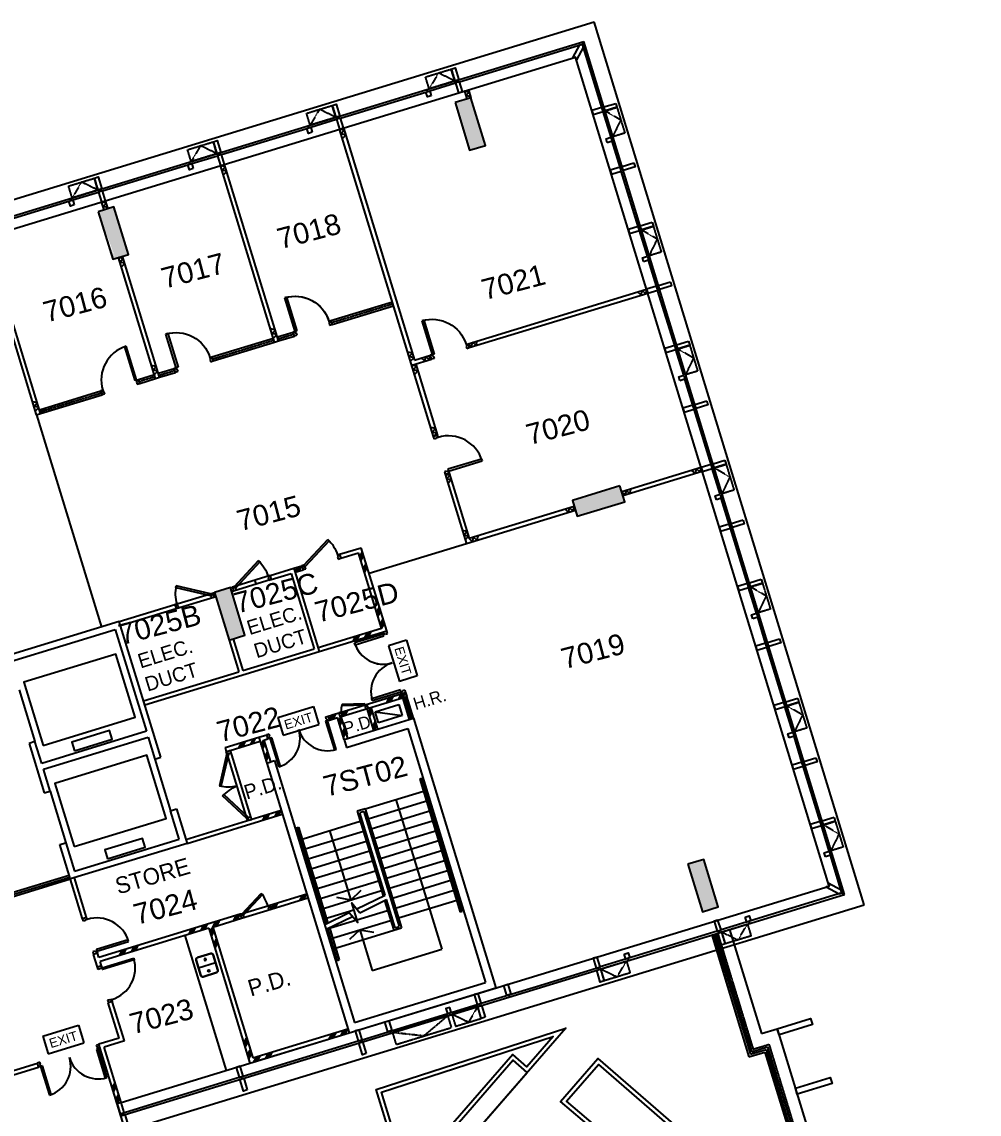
# Model space of a CAD drawing. Header units: millimetres. Extents: x 18595 to 117641, y 6893 to 71647.
# Drawn here: x 54673 to 77754, y 45312 to 71647 of the extents above; entities that cross this region are included whole.
import ezdxf
from ezdxf.enums import TextEntityAlignment as Align

# ---------------------------------------------------------------- set-up
doc = ezdxf.new("R2010")
doc.units = ezdxf.units.MM
for name, pattern in [('HIDDEN', [0.375, 0.25, -0.125]), ('HIDDEN2', [4.7625, 3.175, -1.5875]), ('HIDDENX2', [0.75, 0.5, -0.25])]:
    doc.linetypes.add(name, pattern=pattern)
for name, color, linetype in [('A_Furniture Loose', 8, 'Continuous'), ('DLN041_3', 8, 'Continuous'), ('DLN041__', 8, 'Continuous'), ('DLN061__', 8, 'Continuous'), ('DLN210__', 8, 'Continuous'), ('DLN220__', 8, 'Continuous'), ('DLN240__', 8, 'Continuous'), ('DLN280__', 8, 'Continuous'), ('DLN314__', 8, 'Continuous'), ('DLN325__', 8, 'Continuous'), ('DLN580__', 8, 'Continuous'), ('DLN582_2', 8, 'Continuous'), ('DLN583__', 8, 'Continuous'), ('DLN661__', 8, 'Continuous'), ('DLN720-1', 8, 'Continuous'), ('DLN740__', 8, 'Continuous'), ('FITDOOR', 8, 'Continuous'), ('FUR', 8, 'Continuous')]:
    doc.layers.add(name, color=color, linetype=linetype)
doc.styles.add('ROMANS', font='swissl.ttf')
doc.styles.add('SWIS721LT750', font='swissl.ttf')

# ---------------------------------------------------------------- blocks, each defined once
blk = doc.blocks.new('FSEX-V01')
at = {"layer": 'DLN580__'}
for p, q in [((0, 300), (0, 0)), ((0, 300), (600, 300)), ((600, 300), (600, 0)), ((0, 0), (600, 0))]:
    blk.add_line(p, q, dxfattribs=at)
at = {"layer": 'DLN580__', "style": 'ROMANS'}
blk.add_text('EXIT', height=150, dxfattribs=at).set_placement((300, 150), align=Align.MIDDLE)
blk = doc.blocks.new('DR1CR2')
at = {"layer": 'FITDOOR'}
for p, q in [((-50, 0), (-50, -50)), ((-50, 0), (0, 0)), ((0, 0), (0, -25)), ((-62.5, -50), (-50, -50)), ((-62.5, -50), (-62.5, -100)), ((-62.5, -100), (0, -100)), ((-12, -25), (0, -25)), ((-12, -75), (0, -75)), ((0, -75), (0, -100))]:
    blk.add_line(p, q, dxfattribs=at)
blk = doc.blocks.new('DR1AD')
at = {"layer": 'FITDOOR'}
for p, q in [((-45, 1), (0, 1)), ((-45, 1), (-45, 0)), ((0, 0), (0, 1)), ((-45, 0), (0, 0))]:
    blk.add_line(p, q, dxfattribs=at)
blk = doc.blocks.new('DR1AM')
at = {"layer": 'FITDOOR'}
blk.add_arc((0, 0), 1, 90, 180, dxfattribs=at)
blk = doc.blocks.new('DR1CL2')
at = {"layer": 'FITDOOR'}
for p, q in [((50, 0), (0, 0)), ((0, 0), (0, -25)), ((50, 0), (50, -50)), ((12, -25), (0, -25)), ((0, -75), (0, -100)), ((12, -75), (0, -75)), ((62.5, -100), (0, -100)), ((62.5, -50), (50, -50)), ((62.5, -50), (62.5, -100))]:
    blk.add_line(p, q, dxfattribs=at)
blk = doc.blocks.new('FSHR-V01')
at = {"layer": 'DLN580__'}
for p, q in [((0, 0), (600, -273)), ((0, 0), (600, 0)), ((0, -273), (0, 0)), ((600, 0), (600, -273)), ((600, -273), (0, -273))]:
    blk.add_line(p, q, dxfattribs=at)
blk = doc.blocks.new('DR1CD')
at = {"layer": 'FITDOOR'}
for p, q in [((0, 1), (45, 1)), ((0, 1), (0, 0)), ((45, 0), (45, 1)), ((0, 0), (45, 0))]:
    blk.add_line(p, q, dxfattribs=at)
blk = doc.blocks.new('DR2M')
at = {"layer": 'FITDOOR'}
for centre, start, end in [((0, 0), 0, 90), ((1, 0), 90, 180)]:
    blk.add_arc(centre, 0.5, start, end, dxfattribs=at)
blk = doc.blocks.new('WINDOW-OPEN')
at = {"layer": 'DLN314__', "linetype": 'HIDDEN2', "ltscale": 0.05}
blk.add_lwpolyline([(650, 0), (0, 0), (0, 300), (650, 300)], close=True, dxfattribs=at)
blk.add_lwpolyline([(650, 0), (325, 300), (0, 0)], dxfattribs=at)
blk = doc.blocks.new('SANSS-V01')
at = {"layer": 'DLN740__'}
blk.add_lwpolyline([(192, 482), (-192, 482, 0.414214), (-240, 434), (-240, 98, 0.414214), (-192, 50), (192, 50, 0.414214), (240, 98), (240, 434, 0.414214)], format="xyb", close=True, dxfattribs=at)
blk.add_circle((-144, 266), 24, dxfattribs=at)
blk = doc.blocks.new('314')
at = {"layer": 'DLN314__'}
blk.add_line((600, -250), (600, -300), dxfattribs=at)
for points in [[(650, 0), (550, 0), (550, -250), (650, -250)], [(650, -600), (550, -600), (550, -300), (650, -300)]]:
    blk.add_lwpolyline(points, close=True, dxfattribs=at)
blk = doc.blocks.new('314-1')
at = {"layer": 'DLN314__'}
blk.add_line((-250, -250), (-300, -300), dxfattribs=at)
blk.add_lwpolyline([(71, 0), (0, 0), (0, 71), (-250, -179), (-250, -250), (-179, -250)], close=True, dxfattribs=at)
blk = doc.blocks.new('210')
at = {"layer": 'DLN314__'}
blk.add_line((1350, -250), (1350, -300), dxfattribs=at)
blk.add_lwpolyline([(1300, -125), (1400, -125), (1400, -250), (1300, -250)], close=True, dxfattribs=at)
blk = doc.blocks.new('g')
at = {"layer": 'DLN061__'}
for p, q in [((-200, 0), (-100, 100)), ((-150, 0), (-50, 100)), ((-100, 0), (0, 100)), ((100, 0), (200, 100)), ((150, 0), (250, 100)), ((200, 0), (300, 100))]:
    blk.add_line(p, q, dxfattribs=at)
blk = doc.blocks.new('af')
at = {"layer": 'DLN061__'}
for p, q in [((0, 0), (100, 58)), ((0, 0), (100, -58)), ((0, -115), (100, -58)), ((0, -115), (100, -173))]:
    blk.add_line(p, q, dxfattribs=at)
blk = doc.blocks.new('t')
at = {"layer": 'DLN061__'}
for p, q in [((-100, -58), (0, 0)), ((-100, -58), (0, -115)), ((-100, -173), (0, -115)), ((-100, -173), (-54, -200))]:
    blk.add_line(p, q, dxfattribs=at)

msp = doc.modelspace()

# ---------------------------------------------------------------- linework, layer by layer
at = {"layer": 'A_Furniture Loose'}
for points in [[(65119, 69700), (65501, 69817), (65469, 68553), (65852, 68670)], [(56863, 65922), (57245, 66039), (56512, 67069), (56894, 67186)], [(56512, 67069), (56894, 67186), (57070, 66612)], [(57070, 66612), (57070, 66612), (56512, 67069), (56791, 66841)], [(56512, 67069), (56791, 66841), (56934, 65944), (56687, 66495)], [(59669, 56741), (60052, 56858), (59319, 57889), (59701, 58006)]]:
    msp.add_solid(points, dxfattribs=at)
at = {"layer": 'DLN061__'}
for p, q in [((65459, 69953), (65347, 69979)), ((65459, 69953), (65381, 69869)), ((65493, 69843), (65381, 69869)), ((65493, 69843), (65457, 69804)), ((61260, 58378), (61327, 58503)), ((61260, 58378), (61327, 58503)), ((61308, 58392), (61375, 58517)), ((61308, 58392), (61375, 58517)), ((61356, 58407), (61422, 58532)), ((61356, 58407), (61422, 58532)), ((63093, 55121), (63026, 54996)), ((63107, 55073), (63041, 54948)), ((63122, 55025), (63055, 54901)), ((63195, 54786), (63129, 54662)), ((63210, 54739), (63143, 54614)), ((63224, 54691), (63158, 54566)), ((59965, 54269), (59899, 54145)), ((60013, 54284), (59946, 54159)), ((60252, 54357), (60185, 54232)), ((60300, 54372), (60233, 54247)), ((60541, 52522), (60475, 52397)), ((60589, 52536), (60523, 52411)), ((60637, 52551), (60570, 52426)), ((60828, 52609), (60762, 52484)), ((60876, 52624), (60809, 52499)), ((60924, 52639), (60857, 52514)), ((61379, 50467), (61445, 50591)), ((61379, 50467), (61445, 50591)), ((61426, 50481), (61493, 50606)), ((61426, 50481), (61493, 50606)), ((61474, 50496), (61541, 50621)), ((61474, 50496), (61541, 50621)), ((60685, 50255), (60752, 50379)), ((60733, 50269), (60799, 50394)), ((60781, 50284), (60847, 50409)), ((59777, 49977), (59843, 50102)), ((59825, 49991), (59891, 50116)), ((59872, 50006), (59939, 50131)), ((59275, 49823), (59208, 49699)), ((59289, 49776), (59223, 49651)), ((59275, 49823), (59341, 49948)), ((59322, 49838), (59389, 49963)), ((59370, 49853), (59437, 49977)), ((59304, 49728), (59238, 49603)), ((59362, 49536), (59296, 49412)), ((59377, 49489), (59311, 49364)), ((59392, 49441), (59325, 49316)), ((60027, 47021), (60093, 47146)), ((62086, 47127), (62152, 47252)), ((62134, 47142), (62200, 47267)), ((62181, 47157), (62248, 47282)), ((62373, 47215), (62439, 47340)), ((62420, 47230), (62487, 47355)), ((62468, 47244), (62535, 47369)), ((60042, 46973), (60108, 47098)), ((60056, 46925), (60123, 47050)), ((60115, 46734), (60181, 46859)), ((60129, 46686), (60196, 46811)), ((60144, 46638), (60210, 46763)), ((60269, 46572), (60335, 46697)), ((60317, 46587), (60383, 46711)), ((60364, 46601), (60431, 46726)), ((60556, 46660), (60622, 46785)), ((60603, 46674), (60670, 46799)), ((60651, 46689), (60718, 46814)), ((56853, 45946), (56919, 46071)), ((56867, 45898), (56934, 46023)), ((56882, 45850), (56948, 45975)), ((56940, 45659), (57007, 45784)), ((56955, 45611), (57021, 45736)), ((56969, 45563), (57036, 45688))]:
    msp.add_line(p, q, dxfattribs=at)
at = {"layer": 'DLN210__'}
for p, q in [((18595, 56397), (68476, 71647)), ((74984, 50360), (68476, 71647)), ((19070, 56145), (68224, 71173)), ((65226, 70204), (68191, 71110)), ((68658, 69580), (68191, 71110)), ((74510, 50612), (68224, 71173)), ((19444, 55946), (68025, 70798)), ((74135, 50811), (68025, 70798)), ((64509, 69985), (65130, 70175)), ((65116, 70222), (65203, 69936)), ((62357, 69327), (64413, 69955)), ((61640, 69108), (62261, 69298)), ((68878, 68863), (68688, 69485)), ((59488, 68450), (61544, 69078)), ((69097, 68146), (68907, 68767)), ((58771, 68230), (59393, 68420)), ((56619, 67573), (58675, 68201)), ((69535, 66711), (69126, 68050)), ((55902, 67353), (56524, 67543)), ((53750, 66695), (55806, 67324)), ((69755, 65994), (69565, 66616)), ((69974, 65277), (69784, 65898)), ((70413, 63842), (70003, 65181)), ((70632, 63125), (70442, 63747)), ((70851, 62408), (70661, 63029)), ((71290, 60973), (70880, 62312)), ((71509, 60256), (71319, 60878)), ((71728, 59539), (71538, 60161)), ((72167, 58105), (71758, 59443)), ((72386, 57387), (72196, 58009)), ((72605, 56670), (72415, 57292)), ((73044, 55236), (72635, 56574)), ((73263, 54518), (73073, 55140)), ((73483, 53801), (73292, 54423)), ((73921, 52367), (73512, 53706)), ((74140, 51649), (73950, 52271)), ((74447, 50645), (74170, 51554)), ((57057, 45276), (74510, 50612)), ((57065, 45592), (74135, 50811)), ((74447, 50645), (71531, 49754)), ((57168, 44913), (74984, 50360)), ((71435, 49724), (68614, 48862)), ((71306, 49633), (72205, 46692)), ((71354, 49647), (72238, 46755)), ((71402, 49662), (72272, 46817)), ((71736, 49764), (72504, 47254)), ((67084, 48394), (68518, 48833)), ((65745, 47985), (67084, 48394)), ((64215, 47517), (65649, 47956)), ((62876, 47108), (64215, 47517)), ((72504, 47254), (72886, 47371)), ((72886, 47371), (77754, 31448)), ((61346, 46640), (62780, 47078)), ((72272, 46817), (72654, 46934)), ((72654, 46934), (77317, 31681)), ((60007, 46231), (61346, 46640)), ((72205, 46692), (72588, 46809)), ((72238, 46755), (72621, 46871)), ((72588, 46809), (77193, 31747)), ((72621, 46871), (77255, 31714)), ((58477, 45763), (59911, 46201)), ((57057, 45276), (56969, 45563)), ((57043, 45324), (58477, 45763))]:
    msp.add_line(p, q, dxfattribs=at)
at = {"layer": 'DLN210__', "linetype": 'HIDDENX2', "ltscale": 0.5}
for p, q in [((71450, 49677), (72305, 46879)), ((72305, 46879), (72687, 46996)), ((72687, 46996), (77380, 31648))]:
    msp.add_line(p, q, dxfattribs=at)
at = {"layer": 'DLN220__'}
for p, q in [((65347, 69979), (65405, 69788)), ((65443, 70009), (65501, 69817)), ((64600, 61647), (62335, 69058)), ((62430, 69088), (64141, 63493)), ((60862, 63955), (59561, 68211)), ((60767, 63926), (59466, 68181)), ((56655, 67113), (56597, 67304)), ((56751, 67142), (56692, 67333)), ((55029, 62172), (53728, 66427)), ((55125, 62201), (53823, 66456)), ((57898, 63049), (57006, 65965)), ((57993, 63078), (57102, 65995)), ((65432, 63888), (69735, 65204)), ((65461, 63792), (69764, 65108)), ((62124, 64445), (63606, 64899)), ((62124, 64445), (63606, 64899)), ((62153, 64350), (63636, 64803)), ((62153, 64350), (63636, 64803)), ((62124, 64445), (62153, 64350)), ((62124, 64445), (62153, 64350)), ((59255, 63568), (60740, 64022)), ((60833, 64051), (61216, 64168)), ((60833, 64051), (61216, 64168)), ((60833, 64051), (61216, 64168)), ((60833, 64051), (61216, 64168)), ((60862, 63955), (61245, 64072)), ((60862, 63955), (61245, 64072)), ((61245, 64072), (61216, 64168)), ((61245, 64072), (61216, 64168)), ((59284, 63473), (60767, 63926)), ((60767, 63926), (60862, 63955)), ((60767, 63926), (60862, 63955)), ((65432, 63888), (65461, 63792)), ((65432, 63888), (65461, 63792)), ((59255, 63568), (59284, 63473)), ((64074, 63368), (64552, 63515)), ((64074, 63368), (64552, 63515)), ((64141, 63493), (64523, 63610)), ((64141, 63493), (64523, 63610)), ((64552, 63515), (64523, 63610)), ((64552, 63515), (64523, 63610)), ((57964, 63174), (58347, 63291)), ((58376, 63195), (58347, 63291)), ((64170, 63398), (64696, 61676)), ((64170, 63398), (64696, 61676)), ((57486, 63027), (57869, 63144)), ((57515, 62932), (57486, 63027)), ((57515, 62932), (57486, 63027)), ((57515, 62932), (57898, 63049)), ((57898, 63049), (57993, 63078)), ((57993, 63078), (58376, 63195)), ((55095, 62296), (56578, 62750)), ((56578, 62750), (56607, 62654)), ((56578, 62750), (56607, 62654)), ((55125, 62201), (56607, 62654)), ((55029, 62172), (55125, 62201)), ((55029, 62172), (56593, 57055)), ((64696, 61676), (64600, 61647)), ((64696, 61676), (64600, 61647)), ((71051, 60900), (69138, 60316)), ((71051, 60900), (69138, 60316)), ((64878, 60739), (64974, 60768)), ((64878, 60739), (64974, 60768)), ((64878, 60739), (65390, 59065)), ((64878, 60739), (65390, 59065)), ((64974, 60768), (65456, 59190)), ((64974, 60768), (65456, 59190)), ((71080, 60805), (69167, 60220)), ((71080, 60805), (69167, 60220)), ((68020, 59869), (65390, 59065)), ((68020, 59869), (65390, 59065)), ((67990, 59965), (65456, 59190)), ((67990, 59965), (65456, 59190)), ((65390, 59065), (63047, 58349)), ((62331, 58810), (62857, 58970)), ((62331, 58810), (62857, 58970)), ((62331, 58810), (62360, 58714)), ((62360, 58714), (62790, 58846)), ((62360, 58714), (62790, 58846)), ((63346, 57029), (62790, 58846)), ((63346, 57029), (62790, 58846)), ((63471, 56962), (62857, 58970)), ((63471, 56962), (62857, 58970)), ((60657, 58298), (61231, 58473)), ((61231, 58473), (61845, 56465)), ((61231, 58473), (61845, 56465)), ((61422, 58532), (61452, 58436)), ((61422, 58532), (61452, 58436)), ((60657, 58298), (59749, 58020)), ((60687, 58202), (59778, 57925)), ((60657, 58298), (60687, 58202)), ((60687, 58202), (61165, 58348)), ((61165, 58348), (61720, 56532)), ((61260, 58378), (61452, 58436)), ((61260, 58378), (61452, 58436)), ((59749, 58020), (59778, 57925)), ((59749, 58020), (59778, 57925)), ((59749, 58020), (59778, 57925)), ((59749, 58020), (59778, 57925)), ((60282, 58194), (60311, 58098)), ((58362, 57596), (59271, 57874)), ((58391, 57501), (59300, 57778)), ((59271, 57874), (59319, 57889)), ((59271, 57874), (59319, 57889)), ((59271, 57874), (59300, 57778)), ((59271, 57874), (59300, 57778)), ((59271, 57874), (59300, 57778)), ((59271, 57874), (59300, 57778)), ((59300, 57778), (59348, 57793)), ((59300, 57778), (59348, 57793)), ((57023, 57187), (58362, 57596)), ((57053, 57091), (58391, 57501)), ((58362, 57596), (58391, 57501)), ((57023, 57187), (54212, 56327)), ((58023, 53916), (57023, 57187)), ((54399, 56228), (56924, 57000)), ((56924, 57000), (57675, 54542)), ((61816, 56561), (63346, 57029)), ((61816, 56561), (63346, 57029)), ((61845, 56465), (63471, 56962)), ((61845, 56465), (63471, 56962)), ((63375, 56933), (63471, 56962)), ((63375, 56933), (63471, 56962)), ((59669, 56741), (59903, 55976)), ((59765, 56770), (59999, 56005)), ((57637, 55179), (61845, 56465)), ((59999, 56005), (61720, 56532)), ((57608, 55274), (59903, 55976)), ((54610, 55539), (54990, 54296)), ((62346, 54997), (63924, 55480)), ((62346, 54997), (63924, 55480)), ((62346, 54997), (63924, 55480)), ((62346, 54997), (63924, 55480)), ((62375, 54902), (63953, 55384)), ((62375, 54902), (63953, 55384)), ((62375, 54902), (63953, 55384)), ((62375, 54902), (63953, 55384)), ((64018, 54829), (63858, 55355)), ((64018, 54829), (63858, 55355)), ((64066, 54844), (63905, 55370)), ((64066, 54844), (63905, 55370)), ((63924, 55480), (63953, 55384)), ((63953, 55384), (63924, 55480)), ((63924, 55480), (63953, 55384)), ((63924, 55480), (63953, 55384)), ((63953, 55384), (63924, 55480)), ((63924, 55480), (63953, 55384)), ((64114, 54858), (63953, 55384)), ((64114, 54858), (63953, 55384)), ((63021, 55099), (62992, 55195)), ((63158, 54566), (62997, 55092)), ((63253, 54595), (63093, 55121)), ((62059, 54910), (62346, 54997)), ((62059, 54910), (62346, 54997)), ((62059, 54910), (62088, 54814)), ((62059, 54910), (62088, 54814)), ((62088, 54814), (62280, 54873)), ((62088, 54814), (62280, 54873)), ((62155, 54939), (62346, 54997)), ((62155, 54939), (62346, 54997)), ((62441, 54347), (62280, 54873)), ((62441, 54347), (62280, 54873)), ((62370, 55005), (62322, 54990)), ((62351, 54895), (62322, 54990)), ((62351, 54895), (62399, 54909)), ((62536, 54376), (62375, 54902)), ((62536, 54376), (62375, 54902)), ((57675, 54542), (55151, 53770)), ((54990, 54296), (54846, 54252)), ((54846, 54252), (55212, 53057)), ((55151, 53770), (54990, 54296)), ((55194, 53627), (57719, 54398)), ((57719, 54398), (57880, 53873)), ((59573, 54150), (60386, 54398)), ((59573, 54150), (60386, 54398)), ((59698, 54083), (60415, 54302)), ((60061, 54299), (59994, 54174)), ((60386, 54398), (60577, 54457)), ((60386, 54398), (60576, 53777)), ((60511, 54332), (60606, 54361)), ((60511, 54332), (60671, 53806)), ((60606, 54361), (60577, 54457)), ((59573, 54150), (59602, 54054)), ((59602, 54054), (59698, 54083)), ((59602, 54054), (59698, 54083)), ((59602, 54054), (60100, 52424)), ((59698, 54083), (60196, 52453)), ((57880, 53873), (58023, 53916)), ((57880, 53873), (58260, 52629)), ((55355, 53101), (55194, 53627)), ((55212, 53057), (55355, 53101)), ((55355, 53101), (55735, 51857)), ((58260, 52629), (58403, 52673)), ((58403, 52673), (58658, 51841)), ((58470, 51941), (58260, 52629)), ((58629, 51937), (60924, 52639)), ((58658, 51841), (60953, 52543)), ((60111, 52390), (60206, 52419)), ((60111, 52390), (60206, 52419)), ((55946, 51169), (58470, 51941)), ((55592, 51814), (55735, 51857)), ((56139, 50025), (55592, 51814)), ((55735, 51857), (55946, 51169)), ((58658, 51841), (55846, 50982)), ((54277, 50607), (55817, 51077)), ((54292, 50559), (55832, 51029)), ((54307, 50511), (55846, 50982)), ((56234, 50055), (55942, 51011)), ((60656, 50350), (61541, 50621)), ((59939, 50131), (60656, 50350)), ((60656, 50350), (60685, 50255)), ((60656, 50350), (60685, 50255)), ((60685, 50255), (61570, 50525)), ((56234, 50055), (56139, 50025)), ((59939, 50131), (56530, 49089)), ((59939, 50131), (59968, 50035)), ((59968, 50035), (60685, 50255)), ((59179, 49794), (56559, 48993)), ((59179, 49794), (60173, 46543)), ((59275, 49823), (59968, 50035)), ((59275, 49823), (60240, 46668)), ((71075, 49876), (71075, 49876)), ((71075, 49876), (71075, 49876)), ((58605, 49619), (59599, 46367)), ((56497, 49194), (56402, 49165)), ((56495, 48859), (56402, 49165)), ((56530, 49089), (56497, 49194)), ((56591, 48888), (56559, 48993)), ((56591, 48888), (56495, 48859)), ((56854, 48027), (56758, 47998)), ((57019, 47147), (56758, 47998)), ((57144, 47080), (56854, 48027)), ((57019, 47147), (56526, 46996)), ((60240, 46668), (62535, 47369)), ((60269, 46572), (62564, 47274)), ((56969, 45563), (56531, 46998)), ((57144, 47080), (56656, 46931)), ((57065, 45592), (56656, 46931)), ((53901, 46194), (55049, 46545)), ((53930, 46098), (55078, 46449)), ((55078, 46449), (55049, 46545)), ((56969, 45563), (56948, 45635))]:
    msp.add_line(p, q, dxfattribs=at)
at = {"layer": 'DLN220__', "linetype": 'HIDDEN', "ltscale": 15}
for p, q in [((62139, 64398), (63621, 64851)), ((62139, 64398), (63621, 64851)), ((60848, 64003), (61230, 64120)), ((60848, 64003), (61230, 64120)), ((59270, 63520), (60752, 63974)), ((57979, 63126), (58361, 63243)), ((57501, 62980), (57883, 63097)), ((55110, 62249), (56592, 62702))]:
    msp.add_line(p, q, dxfattribs=at)
at = {"layer": 'DLN220__'}
for points in [[(61231, 58473), (61422, 58532)], [(61231, 58473), (61422, 58532)], [(59701, 58006), (59749, 58020)], [(59701, 58006), (59749, 58020)], [(59730, 57910), (59778, 57925)], [(59730, 57910), (59778, 57925)]]:
    msp.add_lwpolyline(points, dxfattribs=at)
at = {"layer": 'DLN240__'}
for p, q in [((64313, 53403), (64265, 53388)), ((64265, 53388), (65245, 50185)), ((64313, 53403), (65293, 50199)), ((62952, 52673), (64434, 53126)), ((62952, 52673), (62761, 52615)), ((62952, 52673), (63829, 49804)), ((63025, 52434), (64508, 52887)), ((63693, 52900), (64797, 49290)), ((62761, 52615), (63385, 50574)), ((62919, 52611), (62823, 52581)), ((63430, 50596), (62823, 52581)), ((62919, 52611), (63767, 49837)), ((63098, 52195), (64581, 52648)), ((63171, 51956), (64654, 52409)), ((61298, 52219), (61345, 52234)), ((61298, 52219), (62007, 49897)), ((61345, 52234), (62053, 49920)), ((61352, 51922), (62834, 52376)), ((62093, 52149), (62605, 50475)), ((63245, 51717), (64727, 52170)), ((61425, 51683), (62907, 52136)), ((61498, 51444), (62980, 51897)), ((63318, 51478), (64800, 51931)), ((61571, 51205), (63053, 51658)), ((63391, 51239), (64873, 51692)), ((61644, 50966), (63126, 51419)), ((63464, 51000), (64946, 51453)), ((61717, 50727), (63199, 51180)), ((63537, 50760), (65019, 51214)), ((61790, 50488), (63273, 50941)), ((63610, 50521), (65092, 50975)), ((61863, 50249), (63346, 50702)), ((62605, 50475), (62852, 50710)), ((62746, 50260), (63430, 50596)), ((63683, 50282), (65165, 50736)), ((62605, 50475), (62268, 50532)), ((62820, 50169), (63464, 50485)), ((63419, 50463), (63638, 49746)), ((63671, 49808), (63464, 50485)), ((63756, 50043), (65238, 50496)), ((61936, 50010), (62678, 50236)), ((61976, 49882), (62564, 50171)), ((62010, 49771), (63492, 50224)), ((62010, 49771), (62642, 50081)), ((65293, 50199), (65245, 50185)), ((62041, 49786), (62277, 49016)), ((62083, 49532), (63565, 49985)), ((62087, 49809), (62325, 49030)), ((63638, 49746), (63829, 49804)), ((63671, 49808), (63767, 49837)), ((62156, 49293), (63638, 49746)), ((62824, 49758), (62576, 49523)), ((62824, 49758), (63123, 48778)), ((62824, 49758), (63160, 49702)), ((63123, 48778), (64797, 49290)), ((62277, 49016), (62325, 49030))]:
    msp.add_line(p, q, dxfattribs=at)
msp.add_lwpolyline([(62564, 50171), (62771, 49931), (62626, 50406), (62820, 50169)], dxfattribs=at)
at = {"layer": 'DLN280__'}
for p, q in [((62441, 54347), (64114, 54858)), ((64114, 54858), (66102, 48355)), ((62499, 54155), (63981, 54609)), ((63981, 54609), (65852, 48488)), ((62441, 54347), (62499, 54155)), ((60576, 53777), (60767, 53835)), ((60576, 53777), (62564, 47274)), ((60767, 53835), (62697, 47523)), ((62697, 47523), (65852, 48488)), ((62564, 47274), (66102, 48355))]:
    msp.add_line(p, q, dxfattribs=at)
for points in [[(65119, 69700), (65469, 68553), (65852, 68670), (65501, 69817)], [(56512, 67069), (56863, 65922), (57245, 66039), (56894, 67186)], [(69094, 60459), (67947, 60108), (68064, 59726), (69211, 60077)], [(59319, 57889), (59669, 56741), (60052, 56858), (59701, 58006)], [(62943, 55205), (62393, 55186), (62394, 55161), (62944, 55180)], [(70732, 51339), (71083, 50192), (71465, 50309), (71115, 51456)]]:
    msp.add_lwpolyline(points, close=True, dxfattribs=at)
msp.add_arc((62854, 55035), 485, 161.8201, 183.5962, dxfattribs=at)
at = {"layer": 'DLN314__'}
for p, q in [((66414, 48189), (66429, 48142)), ((63545, 47312), (63560, 47264))]:
    msp.add_line(p, q, dxfattribs=at)
for points in [[(66293, 48414), (66389, 48443), (66462, 48204), (66367, 48175)], [(63425, 47537), (63520, 47566), (63593, 47327), (63498, 47298)], [(72930, 47227), (72886, 47371), (73692, 47617), (73739, 47475)], [(73369, 45793), (73325, 45936), (74164, 46193), (74211, 46051)]]:
    msp.add_lwpolyline(points, close=True, dxfattribs=at)
at = {"layer": 'DLN314__', "linetype": 'HIDDEN2', "ltscale": 0.05}
msp.add_lwpolyline([(64947, 47688), (63608, 47279), (63696, 46992), (65034, 47402)], close=True, dxfattribs=at)
msp.add_lwpolyline([(64947, 47688), (64365, 47197), (63608, 47279)], dxfattribs=at)
at = {"layer": 'DLN325__'}
for centre, radius, start, end in [((59223, 57859), 850, 167, 197), ((59117, 49778), 1592, 20.5036, 31.3198)]:
    msp.add_arc(centre, radius, start, end, dxfattribs=at)
at = {"layer": 'DLN325__', "extrusion": (0, 0, -1)}
for centre, major_axis, ratio, start_param, end_param in [((61470, 58546), (601, 601), 1, -0.034907, 0.488692), ((59797, 58035), (601, 601), 1, -0.034907, 0.488692), ((60190, 52474), (916, 527), 0.778095, 4.390204, 4.792747)]:
    msp.add_ellipse(centre, major_axis=major_axis, ratio=ratio, start_param=start_param, end_param=end_param, dxfattribs=at)
at = {"layer": 'DLN325__'}
msp.add_ellipse((59715, 54029), major_axis=(897, 266), ratio=0.868633, start_param=4.154982, end_param=4.611884, dxfattribs=at)
at = {"layer": 'DLN661__'}
for points in [[(55187, 54203), (57403, 54880), (56937, 56405), (54721, 55727)], [(55941, 54074), (56850, 54351), (56786, 54562), (55877, 54284)], [(55932, 51764), (58149, 52442), (57683, 53966), (55466, 53288)], [(56737, 51472), (57645, 51750), (57581, 51961), (56672, 51683)]]:
    msp.add_lwpolyline(points, close=True, dxfattribs=at)
at = {"layer": 'DLN720-1'}
for points in [[(64073, 43112), (63218, 45907), (67786, 47385), (64073, 43112)], [(64735, 44025), (64116, 43313), (63343, 45841), (67482, 47187), (66848, 46457), (66508, 46753), (64580, 44533), (64735, 44025)], [(66858, 46316), (66518, 46611), (64691, 44509), (64847, 44002), (66858, 46316)]]:
    msp.add_lwpolyline(points, dxfattribs=at)
for points in [[(70044, 43592), (67663, 45618), (68564, 46654), (71525, 44082)], [(70066, 43704), (67805, 45629), (68573, 46513), (71326, 44121)]]:
    msp.add_lwpolyline(points, close=True, dxfattribs=at)
at = {"layer": 'DLN740__'}
msp.add_lwpolyline([(58931, 48842), (59344, 48969)], dxfattribs=at)
at = {"layer": 'FITDOOR'}
for p, q in [((59617, 54006), (59437, 53227)), ((59481, 53217), (59661, 53996)), ((59661, 53996), (59617, 54006)), ((59481, 53217), (59437, 53227)), ((59542, 53016), (59511, 52983)), ((60096, 52438), (59511, 52983)), ((59542, 53016), (60127, 52471)), ((60127, 52471), (60096, 52438)), ((59987, 50146), (60444, 50636)), ((60477, 50606), (60019, 50115)), ((60477, 50606), (60444, 50636)), ((60019, 50115), (59987, 50146))]:
    msp.add_line(p, q, dxfattribs=at)
for points in [[(57248, 49476), (57235, 49519), (56470, 49285), (56483, 49242)], [(57371, 49074), (57384, 49031), (56619, 48797), (56606, 48840)]]:
    msp.add_lwpolyline(points, close=True, dxfattribs=at)
for centre, start, end in [((56483, 49242), 17, 107), ((56606, 48840), 287, 17)]:
    msp.add_arc(centre, 800, start, end, dxfattribs=at)
at = {"layer": 'FUR'}
for points in [[(67947, 60108), (68064, 59726), (69088, 60454), (69211, 60077)], [(70732, 51339), (71115, 51456), (71083, 50192), (71465, 50309)]]:
    msp.add_solid(points, dxfattribs=at)

# ---------------------------------------------------------------- block references
at = {"layer": 'DLN061__', "xscale": -1}
for name, p, rotation in [('af', (62447, 69033), 17.00000000001537), ('af', (59578, 68155), 17.00000000001537), ('t', (56597, 67304), 17.00000000001537), ('af', (57119, 65939), 17.00000000001537), ('af', (69714, 65093), 286.9999999991571), ('af', (60785, 64217), 17.00000000001537), ('af', (65626, 63843), 286.9999999991571), ('af', (65626, 63843), 286.999999999218), ('af', (64497, 63498), 286.9999999991571), ('af', (64497, 63498), 286.999999999218), ('af', (57914, 63339), 17.00000000001537), ('af', (55048, 62463), 17.00000000001537), ('af', (71025, 60788), 286.9999999991571), ('af', (71025, 60788), 286.999999999218), ('af', (69333, 60271), 286.9999999991571), ('af', (69333, 60271), 286.999999999218), ('af', (67964, 59852), 286.9999999991571), ('af', (67964, 59852), 286.999999999218), ('af', (65406, 59356), 17.00000000001537), ('af', (65406, 59356), 17.00000000001537), ('af', (65651, 59145), 286.9999999991571), ('af', (65651, 59145), 286.999999999218), ('g', (62878, 58559), 286.9999999991571), ('g', (62878, 58559), 286.999999999218), ('g', (63288, 57220), 287.000000000904), ('g', (63288, 57220), 287.0000000009346), ('g', (62367, 54586), 287.000000000904), ('g', (62367, 54586), 287.0000000009346), ('g', (60503, 54016), 286.9999999991571)]:
    msp.add_blockref(name, p, dxfattribs=dict(at, rotation=rotation))
at = {"layer": 'DLN061__'}
for name, p, rotation in [('af', (64124, 63549), 197.0000000000153), ('af', (64124, 63549), 197.0000000000153), ('af', (64220, 63232), 197.0000000000153), ('af', (64220, 63232), 197.0000000000153), ('af', (64679, 61732), 197.0000000000153), ('af', (64679, 61732), 197.0000000000153), ('af', (65024, 60602), 197.0000000000153), ('af', (65024, 60602), 197.0000000000153), ('g', (62849, 56772), 17.00000000001532), ('g', (62849, 56772), 17.00000000001532), ('g', (63666, 55297), 17.00000000001532), ('g', (63666, 55297), 17.00000000001532), ('g', (62280, 54873), 17.00000000001532), ('g', (58892, 49706), 17.00000000001532), ('g', (57219, 49195), 17.00000000001532)]:
    msp.add_blockref(name, p, dxfattribs=dict(at, rotation=rotation))
at = {"layer": 'DLN314__', "xscale": -1, "rotation": 107.0000001422307}
msp.add_blockref('314-1', (68025, 70798), dxfattribs=at)
at = {"layer": 'DLN314__'}
for name, p, rotation in [('WINDOW-OPEN', (64494, 70032), 17.00000000050286), ('314', (65825, 70126), 196.9999999999545), ('210', (65825, 70126), 196.9999999999509), ('WINDOW-OPEN', (61625, 69155), 17.00000000050286), ('314', (62956, 69249), 196.9999999999545), ('314', (68609, 68885), 107.0000000000018), ('WINDOW-OPEN', (68735, 69499), 286.999999999218), ('210', (62956, 69249), 196.9999999999509), ('WINDOW-OPEN', (58756, 68278), 17.00000000050286), ('314', (60087, 68371), 196.9999999999545), ('210', (69048, 67451), 107.0000000000558), ('210', (60087, 68371), 196.9999999999509), ('314', (69048, 67451), 107.0000000000018), ('WINDOW-OPEN', (55887, 67401), 17.00000000050286), ('314', (57218, 67494), 196.9999999999545), ('210', (57218, 67494), 196.9999999999509), ('314', (69486, 66017), 107.0000000000018), ('WINDOW-OPEN', (69613, 66630), 286.999999999218), ('210', (69925, 64582), 107.0000000000558), ('314', (69925, 64582), 107.0000000000018), ('314', (70364, 63148), 107.0000000000018), ('WINDOW-OPEN', (70490, 63761), 286.999999999218), ('210', (70802, 61713), 107.0000000000558), ('314', (70802, 61713), 107.0000000000018), ('314', (71241, 60279), 107.0000000000018), ('WINDOW-OPEN', (71367, 60892), 286.999999999218), ('210', (71679, 58844), 107.0000000000558), ('314', (71679, 58844), 107.0000000000018), ('314', (72118, 57410), 107.0000000000018), ('WINDOW-OPEN', (72244, 58024), 286.999999999218), ('210', (72556, 55975), 107.0000000000558), ('314', (72556, 55975), 107.0000000000018), ('314', (72995, 54541), 107.0000000000018), ('WINDOW-OPEN', (73121, 55155), 286.999999999218), ('210', (73433, 53106), 107.0000000000558), ('314', (73433, 53106), 107.0000000000018), ('314', (73872, 51672), 107.0000000000018), ('WINDOW-OPEN', (73998, 52286), 286.999999999218), ('210', (74311, 50238), 107.0000000000558), ('314-1', (74135, 50811), 106.9999998577806), ('210', (70836, 49803), 17.00000000040285), ('314', (70836, 49803), 16.99999999999628), ('WINDOW-OPEN', (72167, 49896), 197.0000000005029), ('314', (67919, 48911), 16.99999999999628), ('WINDOW-OPEN', (69250, 49004), 197.0000000005029), ('210', (67919, 48911), 17.00000000040285), ('314', (65050, 48034), 16.99999999999628), ('314', (62181, 47157), 16.99999999999628), ('314', (59312, 46280), 16.99999999999628), ('314', (56444, 45402), 16.99999999999628)]:
    msp.add_blockref(name, p, dxfattribs=dict(at, rotation=rotation))
at = {"layer": 'DLN314__', "extrusion": (0, 0, -1), "zscale": -1}
for name, p, rotation in [('210', (-66198, 48385), 342.9999999998911), ('WINDOW-OPEN', (-65042, 47718), 162.9999999998911)]:
    msp.add_blockref(name, p, dxfattribs=dict(at, rotation=rotation))
at = {"layer": 'DLN325__'}
for name, p, xscale, yscale, zscale, rotation in [('DR1AM', (61263, 64182), -850.0000000000139, 850, 850, 17.00000000003559), ('DR1AM', (61263, 64182), -850.000000000027, 850, 850, 17.00000000003535), ('DR1AM', (64571, 63625), -849.9999999999987, 850, 850, 17.00000000031233), ('DR1AM', (64571, 63625), -850.0000000000045, 850, 850, 17.00000000031233), ('DR1AM', (58395, 63305), -850.0000000000139, 850, 850, 17.00000000003559), ('DR1AM', (57438, 63013), 850.0000000000136, 850.0000000000136, 850.0000000000136, 16.99999999997207), ('DR1AM', (64959, 60816), 849.9999999999987, 849.9999999999987, 849.9999999999987, 287.0000000004427), ('DR1AM', (64959, 60816), 849.9999999999931, 849.9999999999931, 849.9999999999931, 287.0000000004423), ('DR2M', (63814, 55498), 1449.999999999995, 1449.999999999995, 1449.999999999995, 107.0000000000039), ('DR2M', (63814, 55498), 1449.999999999989, 1449.999999999989, 1449.999999999989, 107.0000000000036), ('DR2M', (62041, 54800), 1449.999999999995, 1449.999999999995, 1449.999999999995, 197.0000000000039), ('DR2M', (56512, 46887), 1450.000000000005, 1450.000000000005, 1450.000000000005, 197.0000000000036)]:
    msp.add_blockref(name, p, dxfattribs=dict(at, xscale=xscale, yscale=yscale, zscale=zscale, rotation=rotation))
at = {"layer": 'DLN325__', "xscale": -1, "yscale": 850}
for p, rotation in [((61263, 64182), 16.99999999631553), ((61263, 64182), 16.99999999593983), ((64571, 63625), 16.99999999640913), ((64571, 63625), 16.99999999633847), ((58395, 63305), 16.99999999631553), ((61470, 58546), 316.9999999974071), ((59797, 58035), 316.9999999974071)]:
    msp.add_blockref('DR1AD', p, dxfattribs=dict(at, rotation=rotation))
at = {"layer": 'DLN325__', "xscale": -1}
for name, p, rotation in [('DR1CL2', (62124, 64445), 16.99999999631553), ('DR1CL2', (62124, 64445), 16.99999999593983), ('DR1CR2', (61216, 64168), 16.99999999631553), ('DR1CR2', (61216, 64168), 16.99999999593983), ('DR1CL2', (65432, 63888), 16.99999999640913), ('DR1CL2', (65432, 63888), 16.99999999633847), ('DR1CL2', (59255, 63568), 16.99999999631553), ('DR1CR2', (64523, 63610), 16.99999999640913), ('DR1CR2', (64523, 63610), 16.99999999633847), ('DR1CR2', (58347, 63291), 16.99999999631553), ('DR1CL2', (62331, 58810), 16.99999999842064), ('DR1CR2', (61422, 58532), 16.99999999842064), ('DR1CL2', (60657, 58298), 16.99999999842064), ('DR1CR2', (59749, 58020), 16.99999999842064), ('DR1CL2', (62992, 55195), 16.99999999999163), ('DR1CR2', (62322, 54990), 16.99999999999163), ('DR1CR2', (60111, 52390), 106.999999999218), ('DR1CL2', (60656, 50350), 16.99970958832795), ('DR1CR2', (59939, 50131), 16.99970958832795), ('DR1CR2', (56591, 48888), 286.9999999992816), ('DR1CL2', (56854, 48027), 286.9999999992816)]:
    msp.add_blockref(name, p, dxfattribs=dict(at, rotation=rotation))
at = {"layer": 'DLN325__'}
for name, p, yscale, rotation in [('DR1AD', (57438, 63013), 850, 17.00000000369218), ('DR1AD', (64959, 60816), 850, 287.0000000043459), ('DR1AD', (64959, 60816), 850, 287.0000000043676), ('DR1AD', (59223, 57859), 850, 77.00000000144317), ('DR1AD', (63390, 56885), 725, 107.0000000007944), ('DR1AD', (63390, 56885), 725, 107.0000000009345), ('DR1CD', (63814, 55498), 725, 107.0000000007944), ('DR1CD', (63814, 55498), 725, 107.0000000009345), ('DR1CD', (62041, 54800), 725, 197.0000000007943), ('DR1CD', (62041, 54800), 725, 197.0000000008127), ('DR1AD', (60654, 54376), 725, 197.0000000007943), ('DR1CD', (56512, 46887), 725, 197.0000000008127), ('DR1AD', (55126, 46464), 725, 197.0000000008127)]:
    msp.add_blockref(name, p, dxfattribs=dict(at, yscale=yscale, rotation=rotation))
for name, p, rotation in [('DR1CR2', (57486, 63027), 17.00000000369218), ('DR1CR2', (57486, 63027), 17.00000000369218), ('DR1CL2', (56578, 62750), 17.00000000369218), ('DR1CL2', (56578, 62750), 17.00000000369218), ('DR1CL2', (64696, 61676), 287.0000000043459), ('DR1CL2', (64696, 61676), 287.0000000043676), ('DR1CR2', (64974, 60768), 287.0000000043459), ('DR1CR2', (64974, 60768), 287.0000000043676), ('DR1CR2', (59271, 57874), 17.00000000160998), ('DR1CR2', (59271, 57874), 17.00000000160998), ('DR1CL2', (58362, 57596), 17.00000000160998), ('DR1CR2', (63375, 56933), 107.0000000007944), ('DR1CR2', (63375, 56933), 107.0000000009345), ('DR1CL2', (63828, 55451), 107.0000000007944), ('DR1CL2', (63828, 55451), 107.0000000009345), ('DR1CL2', (62088, 54814), 197.0000000007943), ('DR1CL2', (62088, 54814), 197.0000000008127), ('DR1CR2', (60606, 54361), 197.0000000007943), ('DR1CR2', (59602, 54054), 106.999999999218), ('DR1CL2', (56234, 50055), 287.0000000007735), ('DR1CR2', (56497, 49194), 287.0000000007735), ('DR1CL2', (56560, 46902), 197.0000000008127), ('DR1CR2', (55078, 46449), 197.0000000008127)]:
    msp.add_blockref(name, p, dxfattribs=dict(at, rotation=rotation))
at = {"layer": 'DLN580__', "rotation": 17.00000000001532}
msp.add_blockref('FSHR-V01', (63191, 55010), dxfattribs=at)
at = {"layer": 'DLN582_2', "xscale": 1.499999999998487, "yscale": 1.499999999998487, "zscale": 1.499999999998487, "rotation": 17.00000000150672}
msp.add_blockref('FSEX-V01', (60976, 54446), dxfattribs=at)
at = {"layer": 'DLN583__', "xscale": 1.499999999981468, "yscale": 1.499999999981468, "zscale": 1.499999999981468}
for p, rotation in [((63514, 56606), 286.9999999993805), ((55309, 46765), 16.9999999993805)]:
    msp.add_blockref('FSEX-V01', p, dxfattribs=dict(at, rotation=rotation))
at = {"layer": 'DLN740__', "rotation": 106.999999999218}
msp.add_blockref('SANSS-V01', (59392, 48983), dxfattribs=at)
at = {"layer": 'DLN740__', "xscale": -1, "rotation": 106.9999999992083}
msp.add_blockref('SANSS-V01', (59392, 48983), dxfattribs=at)

# ---------------------------------------------------------------- texts
at = {"layer": 'DLN041_3', "style": 'SWIS721LT750'}
for s, p in [('7018', (60908, 66163)), ('7017', (58114, 65210)), ('7021', (65836, 64936)), ('7016', (55267, 64395)), ('7020', (66912, 61441)), ('7015', (59937, 59364)), ('7025C', (59867, 57379)), ('7025D', (61817, 57159)), ('7025B', (57085, 56619)), ('7019', (67756, 56038)), ('7022', (59454, 54274)), ('7ST02', (62021, 52960)), ('7024', (57444, 49873)), ('7023', (57350, 47235))]:
    msp.add_text(s, height=500, rotation=14.7636, dxfattribs=at).set_placement(p)
at = {"layer": 'DLN041__', "attachment_point": 7, "style": 'SWIS721LT750'}
for s, insert, char_height, width, rotation in [('{\\fUnivers|b0|i0|c0|p34;ELEC. DUCT}', (60334, 56297), 350, 2604.88, 17), ('{\\fUnivers|b0|i0|c0|p34;ELEC. DUCT}', (57706, 55493), 350, 2604.88, 17), ('{\\fUnivers|b0|i0|c0|p34;P.D.}', (62477, 54454), 300, 2604.88, 17), ('{\\fUnivers|b0|i0|c0|p34;P.D.}', (60095, 52894), 350, 2604.88, 17), ('{\\fUnivers|b0|i0|c0|p34;STORE}', (56997, 50601), 400, 1655.37, 16.231), ('{\\fUnivers|b0|i0|c0|p34;P.D.}', (60193, 48144), 400, 1655.37, 16.231)]:
    msp.add_mtext(s, dxfattribs=dict(at, insert=insert, char_height=char_height, width=width, rotation=rotation))
at = {"layer": 'DLN580__', "insert": (64166, 55051), "char_height": 300, "width": 2017.31, "attachment_point": 7, "rotation": 17, "style": 'SWIS721LT750'}
msp.add_mtext('{\\fUnivers|b0|i0|c0|p34;H.R.}', dxfattribs=at)

doc.saveas('drawing.dxf')
